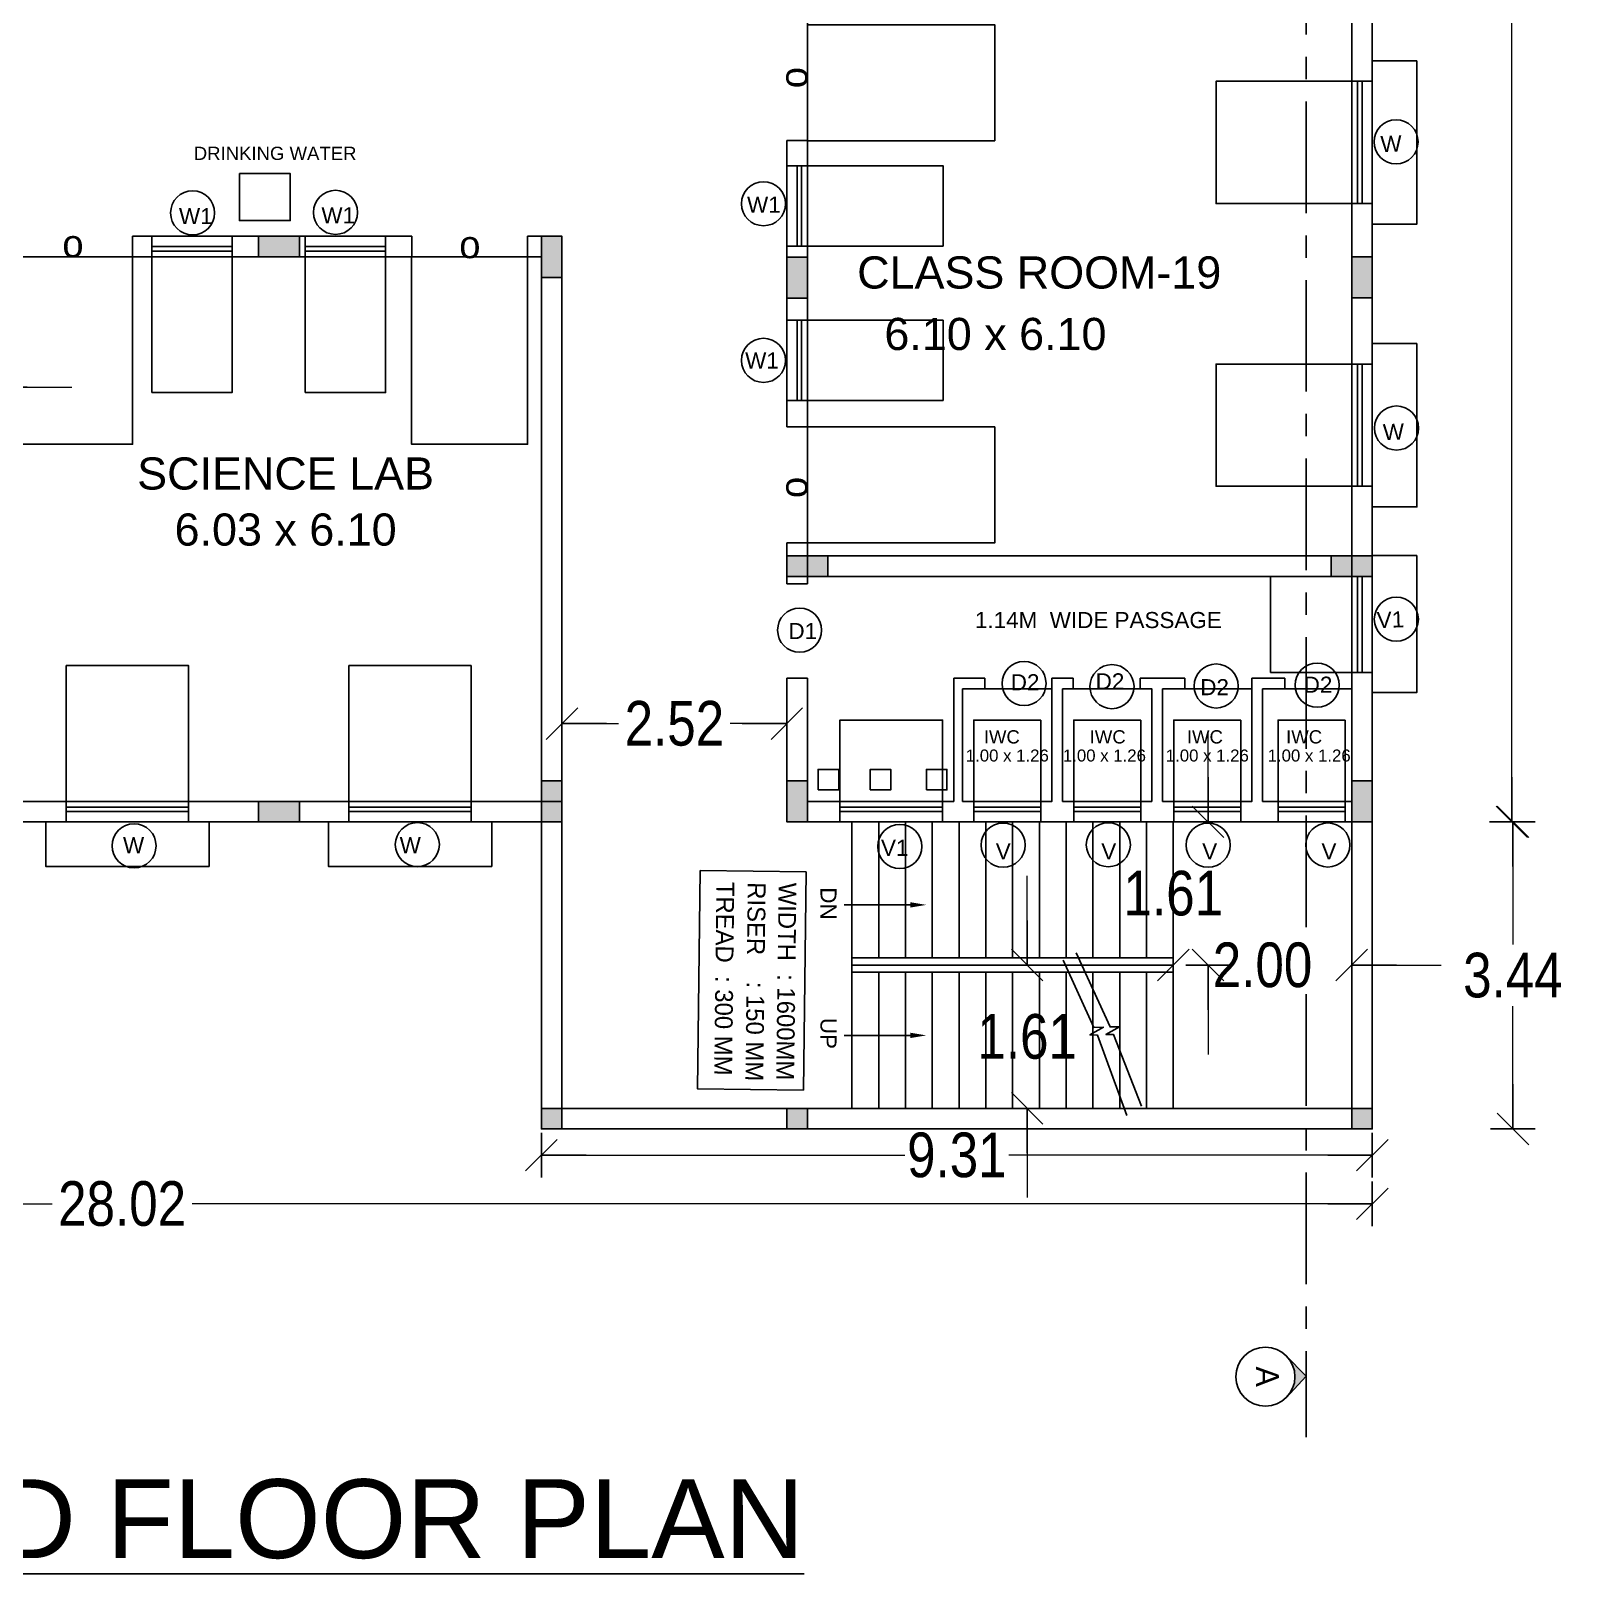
# Model space of a CAD drawing. Header units: metres. Extents: x 54 to 366, y 88 to 219.
# Drawn here: x 204.27 to 221.72, y 169.96 to 187.24 of the extents above; entities that cross this region are included whole.
import ezdxf

# ---------------------------------------------------------------- set-up
doc = ezdxf.new("R2010")
doc.units = ezdxf.units.M
doc.linetypes.add('CENTER', pattern=[2, 1.25, -0.25, 0.25, -0.25])
doc.layers.get('Defpoints').update_dxf_attribs({"lineweight": 18})
for name, color, linetype in [('BLK_1_FLR_2_BLT_UP_AREA', 26, 'Continuous'), ('BLK_1_FLR_2_CHAJJA', 6, 'Continuous'), ('BLK_1_FLR_2_DRINKING_WATER', 7, 'Continuous'), ('BLK_1_FLR_2_EXIT_WIDTH_DOOR', 2, 'Continuous'), ('BLK_1_FLR_2_EXIT_WIDTH_STAIR', 1, 'Continuous'), ('BLK_1_FLR_2_FIRESTAIR_1', 1, 'Continuous'), ('BLK_1_FLR_2_REGULAR_ROOM_1', 3, 'Continuous'), ('BLK_1_FLR_2_ROOM_1_LIGHT_VENTILATION_1', 3, 'Continuous'), ('BLK_1_FLR_2_WASH', 55, 'Continuous'), ('BLK_1_FLR_2_WATER_CLOSET', 2, 'Continuous'), ('DOOR_OPEN', 180, 'Continuous'), ('DOORTEXT', 13, 'Continuous'), ('ED', 7, 'Continuous'), ('SECLINE', 2, 'CENTER'), ('STEPS', 233, 'Continuous'), ('TOILET_VENTILATION', 6, 'Continuous')]:
    doc.layers.add(name, color=color, linetype=linetype)
doc.styles.add('GD', font='GOTHIC.TTF')
doc.styles.add('GRIDTEXT', font='GOTHIC.TTF', dxfattribs={"height": 6})
doc.styles.get("Standard").update_dxf_attribs({"font": 'arial.ttf', "height": 0.5})
doc.styles.add('style1', font='ARIALN.TTF', dxfattribs={"height": 0.5})
doc.dimstyles.new('11', dxfattribs={"dimtxt": 0.5, "dimasz": 0.5, "dimexe": 0.18, "dimexo": 0.0625, "dimgap": 0.09, "dimtad": 0, "dimtih": 1, "dimtoh": 1, "dimzin": 0, "dimdsep": 46, "dimtxsty": 'style1', "dimblk": 'AR', "dimcen": 0.09, "dimse1": 1, "dimse2": 1, "dimclrd": 256, "dimadec": 0, "dimazin": 0, "dimtfac": 0.7, "dimtofl": 0, "dimtmove": 0, "dimatfit": 3, "dimfxl": 0, "dimfrac": 1, "dimtolj": 1, "dimtzin": 0, "dimlwd": 20, "dimarcsym": 0})

# ---------------------------------------------------------------- blocks, each defined once
blk = doc.blocks.new('AR')
for p, q in [((-0.354, -0.354), (0.354, 0.354)), ((0, -0.5), (0, 0.5)), ((-1, 0), (0, 0))]:
    blk.add_line(p, q)
blk = doc.blocks.new('*D29')
at = {"layer": 'Defpoints', "color": 0}
for p in [(219.301, 215.766), (219.301, 178.386), (220.864, 178.386)]:
    blk.add_point(p, dxfattribs=at)
at = {"layer": 'ED', "lineweight": 20}
for p, q in [((220.864, 215.266), (220.864, 197.422)), ((220.864, 178.886), (220.864, 196.731))]:
    blk.add_line(p, q, dxfattribs=at)
at = {"layer": 'ED', "lineweight": 20, "xscale": 0.5, "yscale": 0.5, "zscale": 0.5}
for p, rotation in [((220.864, 215.766), 90), ((220.864, 178.386), 270)]:
    blk.add_blockref('AR', p, dxfattribs=dict(at, rotation=rotation))
at = {"layer": 'ED', "color": 0, "insert": (220.864, 197.076), "char_height": 0.5, "attachment_point": 5, "style": 'style1'}
blk.add_mtext('\\A1;37.38', dxfattribs=at)
blk = doc.blocks.new('*D23')
at = {"layer": 'Defpoints', "color": 0}
for p in [(191.286, 175.31), (219.301, 175.245), (191.286, 174.107)]:
    blk.add_point(p, dxfattribs=at)
at = {"layer": 'ED', "lineweight": 20}
for p, q in [((191.786, 174.107), (204.51, 174.107)), ((218.801, 174.107), (206.077, 174.107))]:
    blk.add_line(p, q, dxfattribs=at)
at = {"layer": 'ED', "lineweight": 20, "xscale": 0.5, "yscale": 0.5, "zscale": 0.5, "rotation": 180}
blk.add_blockref('AR', (191.286, 174.107), dxfattribs=at)
at = {"layer": 'ED', "lineweight": 20, "xscale": 0.5, "yscale": 0.5, "zscale": 0.5}
blk.add_blockref('AR', (219.301, 174.107), dxfattribs=at)
at = {"layer": 'ED', "color": 0, "insert": (205.293, 174.107), "char_height": 0.5, "attachment_point": 5, "style": 'style1'}
blk.add_mtext('\\A1;28.02', dxfattribs=at)
blk = doc.blocks.new('*D35')
at = {"layer": 'Defpoints', "color": 0}
for p in [(217.071, 176.781), (219.071, 176.781), (219.071, 176.781)]:
    blk.add_point(p, dxfattribs=at)
at = {"layer": 'ED', "lineweight": 20}
for p, q in [((216.571, 176.781), (216.071, 176.781)), ((219.571, 176.781), (220.071, 176.781))]:
    blk.add_line(p, q, dxfattribs=at)
at = {"layer": 'ED', "lineweight": 20, "xscale": 0.5, "yscale": 0.5, "zscale": 0.5}
blk.add_blockref('AR', (217.071, 176.781), dxfattribs=at)
at = {"layer": 'ED', "lineweight": 20, "xscale": 0.5, "yscale": 0.5, "zscale": 0.5, "rotation": 180}
blk.add_blockref('AR', (219.071, 176.781), dxfattribs=at)
at = {"layer": 'ED', "color": 0, "insert": (218.071, 176.781), "char_height": 0.5, "attachment_point": 5, "style": 'style1'}
blk.add_mtext('\\A1;2.00', dxfattribs=at)
blk = doc.blocks.new('*D36')
at = {"lineweight": 20}
for p, q in [((210.491, 174.652), (214.063, 174.652)), ((218.801, 174.652), (215.229, 174.652))]:
    blk.add_line(p, q, dxfattribs=at)
at = {"layer": 'Defpoints', "color": 0}
for p in [(209.991, 178.386), (219.301, 174.946), (209.991, 174.652)]:
    blk.add_point(p, dxfattribs=at)
at = {"lineweight": 20, "xscale": 0.5, "yscale": 0.5, "zscale": 0.5, "rotation": 180}
blk.add_blockref('AR', (209.991, 174.652), dxfattribs=at)
at = {"lineweight": 20, "xscale": 0.5, "yscale": 0.5, "zscale": 0.5}
blk.add_blockref('AR', (219.301, 174.652), dxfattribs=at)
at = {"color": 0, "insert": (214.646, 174.652), "char_height": 0.5, "attachment_point": 5, "style": 'style1'}
blk.add_mtext('\\A1;9.31', dxfattribs=at)
blk = doc.blocks.new('*D37')
at = {"layer": 'Defpoints', "color": 0}
for p in [(219.301, 178.386), (219.301, 174.946), (220.876, 174.946)]:
    blk.add_point(p, dxfattribs=at)
at = {"layer": 'ED', "lineweight": 20}
for p, q in [((220.876, 177.886), (220.876, 177.012)), ((220.876, 175.446), (220.876, 176.321))]:
    blk.add_line(p, q, dxfattribs=at)
at = {"layer": 'ED', "lineweight": 20, "xscale": 0.5, "yscale": 0.5, "zscale": 0.5}
for p, rotation in [((220.876, 178.386), 90), ((220.876, 174.946), 270)]:
    blk.add_blockref('AR', p, dxfattribs=dict(at, rotation=rotation))
at = {"layer": 'ED', "color": 0, "insert": (220.876, 176.666), "char_height": 0.5, "attachment_point": 5, "style": 'style1'}
blk.add_mtext('\\A1;3.44', dxfattribs=at)
blk = doc.blocks.new('*D40')
at = {"layer": 'Defpoints', "color": 0}
for p in [(217.071, 178.386), (217.461, 178.386), (217.071, 176.781)]:
    blk.add_point(p, dxfattribs=at)
at = {"layer": 'ED', "lineweight": 20}
for p, q in [((217.461, 178.886), (217.461, 179.386)), ((217.461, 176.281), (217.461, 175.781))]:
    blk.add_line(p, q, dxfattribs=at)
at = {"layer": 'ED', "lineweight": 20, "xscale": 0.5, "yscale": 0.5, "zscale": 0.5}
for p, rotation in [((217.461, 178.386), 270), ((217.461, 176.781), 90)]:
    blk.add_blockref('AR', p, dxfattribs=dict(at, rotation=rotation))
at = {"layer": 'ED', "color": 0, "insert": (217.071, 177.584), "char_height": 0.5, "attachment_point": 5, "style": 'style1'}
blk.add_mtext('\\A1;1.61', dxfattribs=at)
blk = doc.blocks.new('*D110')
at = {"layer": 'BLK_1_FLR_2_EXIT_WIDTH_STAIR', "lineweight": 20}
for p, q in [((201.631, 183.257), (201.131, 183.257)), ((204.231, 183.257), (204.731, 183.257))]:
    blk.add_line(p, q, dxfattribs=at)
at = {"layer": 'Defpoints', "color": 0}
for p in [(202.131, 183.684), (203.731, 183.746), (202.131, 183.257)]:
    blk.add_point(p, dxfattribs=at)
at = {"layer": 'BLK_1_FLR_2_EXIT_WIDTH_STAIR', "lineweight": 20, "xscale": 0.5, "yscale": 0.5, "zscale": 0.5}
blk.add_blockref('AR', (202.131, 183.257), dxfattribs=at)
at = {"layer": 'BLK_1_FLR_2_EXIT_WIDTH_STAIR', "lineweight": 20, "xscale": 0.5, "yscale": 0.5, "zscale": 0.5, "rotation": 180}
blk.add_blockref('AR', (203.731, 183.257), dxfattribs=at)
at = {"layer": 'BLK_1_FLR_2_EXIT_WIDTH_STAIR', "color": 0, "insert": (202.931, 183.257), "char_height": 0.5, "attachment_point": 5, "style": 'style1'}
blk.add_mtext('\\A1;1.60', dxfattribs=at)
blk = doc.blocks.new('*D111')
at = {"layer": 'BLK_1_FLR_2_EXIT_WIDTH_DOOR', "lineweight": 20}
for p, q in [((210.721, 179.487), (210.856, 179.487)), ((212.241, 179.487), (212.105, 179.487))]:
    blk.add_line(p, q, dxfattribs=at)
at = {"layer": 'Defpoints', "color": 0}
for p in [(210.221, 179.946), (210.221, 179.487), (212.741, 179.487)]:
    blk.add_point(p, dxfattribs=at)
at = {"layer": 'BLK_1_FLR_2_EXIT_WIDTH_DOOR', "lineweight": 20, "xscale": 0.5, "yscale": 0.5, "zscale": 0.5, "rotation": 180}
blk.add_blockref('AR', (210.221, 179.487), dxfattribs=at)
at = {"layer": 'BLK_1_FLR_2_EXIT_WIDTH_DOOR', "lineweight": 20, "xscale": 0.5, "yscale": 0.5, "zscale": 0.5}
blk.add_blockref('AR', (212.741, 179.487), dxfattribs=at)
at = {"layer": 'BLK_1_FLR_2_EXIT_WIDTH_DOOR', "color": 0, "insert": (211.481, 179.487), "char_height": 0.5, "attachment_point": 5, "style": 'style1'}
blk.add_mtext('\\A1;2.52', dxfattribs=at)
blk = doc.blocks.new('*D275')
at = {"layer": 'BLK_1_FLR_2_EXIT_WIDTH_STAIR', "lineweight": 20}
for p, q in [((215.434, 177.281), (215.434, 177.781)), ((215.434, 174.676), (215.434, 174.176))]:
    blk.add_line(p, q, dxfattribs=at)
at = {"layer": 'Defpoints', "color": 0}
for p in [(213.471, 176.781), (215.434, 176.781), (213.471, 175.176)]:
    blk.add_point(p, dxfattribs=at)
at = {"layer": 'BLK_1_FLR_2_EXIT_WIDTH_STAIR', "lineweight": 20, "xscale": 0.5, "yscale": 0.5, "zscale": 0.5}
for p, rotation in [((215.434, 176.781), 270), ((215.434, 175.176), 90)]:
    blk.add_blockref('AR', p, dxfattribs=dict(at, rotation=rotation))
at = {"layer": 'BLK_1_FLR_2_EXIT_WIDTH_STAIR', "color": 0, "insert": (215.434, 175.979), "char_height": 0.5, "attachment_point": 5, "style": 'style1'}
blk.add_mtext('\\A1;1.61', dxfattribs=at)

msp = doc.modelspace()

# ---------------------------------------------------------------- hatches: boundary and pattern name
at = {"ltscale": 0.23}
h = msp.add_hatch(color=0, dxfattribs=at)
h.dxf.hatch_style = 1
h.paths.add_polyline_path([(207.281, 184.716), (207.281, 184.946), (206.821, 184.946), (206.821, 184.716)])
h = msp.add_hatch(color=0, dxfattribs=at)
h.dxf.hatch_style = 1
h.paths.add_polyline_path([(210.221, 184.486), (209.991, 184.486), (209.991, 184.946), (210.221, 184.946)])
h = msp.add_hatch(color=0, dxfattribs=at)
h.dxf.hatch_style = 1
h.paths.add_polyline_path([(212.741, 184.254), (212.971, 184.254), (212.971, 184.714), (212.741, 184.714)])
h = msp.add_hatch(color=0, dxfattribs=at)
h.dxf.hatch_style = 1
h.paths.add_polyline_path([(219.071, 184.256), (219.301, 184.256), (219.301, 184.716), (219.071, 184.716)])
h = msp.add_hatch(color=0, dxfattribs=at)
h.dxf.hatch_style = 1
h.paths.add_polyline_path([(213.201, 181.136), (212.741, 181.136), (212.741, 181.366), (213.201, 181.366)])
h = msp.add_hatch(color=0, dxfattribs=at)
h.dxf.hatch_style = 1
h.paths.add_polyline_path([(219.301, 181.136), (218.841, 181.136), (218.841, 181.366), (219.301, 181.366)])
h = msp.add_hatch(color=0, dxfattribs=at)
h.dxf.hatch_style = 1
h.paths.add_polyline_path([(210.221, 178.386), (209.991, 178.386), (209.991, 178.846), (210.221, 178.846)])
h = msp.add_hatch(color=0, dxfattribs=at)
h.dxf.hatch_style = 1
h.paths.add_polyline_path([(212.971, 178.846), (212.971, 178.386), (212.741, 178.386), (212.741, 178.846)])
h = msp.add_hatch(color=0, dxfattribs=at)
h.dxf.hatch_style = 1
h.paths.add_polyline_path([(219.071, 178.386), (219.071, 178.846), (219.301, 178.846), (219.301, 178.386)])
h = msp.add_hatch(color=0, dxfattribs=at)
h.dxf.hatch_style = 1
h.paths.add_polyline_path([(207.281, 178.386), (207.281, 178.616), (206.821, 178.616), (206.821, 178.386)])
h = msp.add_hatch(color=0, dxfattribs=at)
h.dxf.hatch_style = 1
h.paths.add_polyline_path([(209.991, 174.946), (210.221, 174.946), (210.221, 175.176), (209.991, 175.176)])
h = msp.add_hatch(color=0, dxfattribs=at)
h.dxf.hatch_style = 1
h.paths.add_polyline_path([(212.741, 174.946), (212.971, 174.946), (212.971, 175.176), (212.741, 175.176)])
h = msp.add_hatch(color=0, dxfattribs=at)
h.dxf.hatch_style = 1
h.paths.add_polyline_path([(219.071, 174.946), (219.301, 174.946), (219.301, 175.176), (219.071, 175.176)])
at = {"layer": 'SECLINE'}
msp.add_hatch(color=41, dxfattribs=at).paths.add_polyline_path([(218.561, 172.176), (218.351, 172.39, -0.372105), (218.357, 171.957)])

# ---------------------------------------------------------------- linework, layer by layer
at = {"color": 0, "ltscale": 0.23}
for p, q in [((219.071, 187.461), (219.071, 181.366)), ((219.301, 187.466), (219.301, 181.366)), ((212.741, 182.811), (212.741, 186.021)), ((212.971, 186.021), (212.741, 186.021)), ((212.741, 186.021), (212.741, 182.811)), ((212.971, 184.531), (212.971, 186.021)), ((212.971, 186.021), (212.971, 184.531)), ((208.541, 184.946), (205.411, 184.946)), ((205.411, 184.946), (208.541, 184.946)), ((205.411, 184.716), (205.411, 184.946)), ((208.541, 184.716), (208.541, 184.946)), ((209.986, 184.946), (209.836, 184.946)), ((209.836, 184.946), (209.836, 184.716)), ((209.991, 184.946), (209.841, 184.946)), ((209.991, 184.946), (210.221, 184.946)), ((206.821, 184.716), (205.411, 184.716)), ((205.411, 184.716), (206.821, 184.716)), ((208.541, 184.716), (207.051, 184.716)), ((207.051, 184.716), (208.541, 184.716)), ((209.836, 184.716), (209.986, 184.716)), ((209.836, 184.716), (209.886, 184.716)), ((209.841, 184.716), (209.991, 184.716)), ((209.991, 178.616), (209.991, 184.716)), ((210.221, 184.716), (210.221, 175.176)), ((212.971, 184.486), (212.971, 182.811)), ((212.971, 182.811), (212.971, 184.301)), ((212.971, 182.811), (212.741, 182.811)), ((212.741, 181.136), (212.741, 181.511)), ((212.741, 181.511), (212.971, 181.511)), ((212.971, 181.511), (212.971, 181.366)), ((212.971, 181.366), (212.971, 181.136)), ((219.301, 181.366), (213.051, 181.366)), ((219.071, 181.366), (219.071, 181.136)), ((219.301, 181.366), (219.301, 178.321)), ((212.741, 181.051), (212.741, 181.201)), ((212.971, 181.051), (212.741, 181.051)), ((219.071, 181.136), (212.821, 181.136)), ((212.971, 181.051), (212.971, 181.201)), ((219.071, 181.201), (219.071, 179.996)), ((212.971, 179.996), (212.741, 179.996)), ((212.971, 178.616), (212.971, 179.996)), ((214.611, 178.616), (214.611, 179.996)), ((214.611, 179.996), (214.961, 179.996)), ((214.711, 178.616), (214.711, 179.876)), ((214.711, 179.876), (214.961, 179.876)), ((214.961, 179.876), (214.961, 179.996)), ((215.711, 178.616), (215.711, 179.996)), ((215.711, 179.996), (215.951, 179.996)), ((215.831, 178.616), (215.831, 179.876)), ((215.951, 179.876), (215.831, 179.876)), ((215.951, 179.996), (215.951, 179.876)), ((216.701, 179.876), (216.701, 179.996)), ((216.701, 179.996), (217.201, 179.996)), ((216.701, 179.876), (216.831, 179.876)), ((216.831, 178.616), (216.831, 179.876)), ((216.951, 178.616), (216.951, 179.876)), ((216.951, 179.876), (217.201, 179.876)), ((217.201, 179.876), (217.201, 179.996)), ((217.951, 178.616), (217.951, 179.996)), ((217.951, 179.996), (218.321, 179.996)), ((218.071, 179.996), (218.321, 179.996)), ((218.071, 178.616), (218.071, 179.876)), ((218.321, 179.876), (218.071, 179.876)), ((218.321, 179.996), (218.321, 179.876)), ((219.071, 179.876), (219.071, 179.996)), ((219.071, 179.876), (219.071, 178.616)), ((194.271, 178.616), (210.221, 178.616)), ((214.611, 178.616), (212.971, 178.616)), ((212.971, 178.616), (212.971, 178.386)), ((215.711, 178.616), (214.711, 178.616)), ((216.831, 178.616), (215.831, 178.616)), ((217.951, 178.616), (216.951, 178.616)), ((219.071, 178.616), (218.071, 178.616)), ((194.271, 178.386), (209.991, 178.386)), ((219.301, 178.386), (212.821, 178.386)), ((219.301, 178.386), (212.821, 178.386)), ((213.471, 176.781), (213.471, 178.386)), ((217.071, 175.176), (217.071, 178.386)), ((219.071, 175.176), (219.071, 178.386)), ((219.071, 175.176), (219.071, 178.386)), ((219.301, 174.946), (219.301, 178.386)), ((213.471, 176.861), (217.071, 176.861)), ((213.471, 176.781), (217.071, 176.781)), ((213.471, 175.176), (213.471, 176.781)), ((213.471, 176.701), (217.071, 176.701)), ((213.771, 175.176), (213.771, 176.701)), ((214.071, 175.176), (214.071, 176.701)), ((214.371, 175.176), (214.371, 176.701)), ((214.671, 175.176), (214.671, 176.701)), ((214.971, 175.176), (214.971, 176.701)), ((215.271, 175.176), (215.271, 176.701)), ((215.571, 175.176), (215.571, 176.701)), ((215.871, 175.176), (215.871, 176.701)), ((216.171, 175.176), (216.171, 176.701)), ((216.471, 175.176), (216.471, 176.701)), ((216.771, 175.176), (216.771, 176.701)), ((217.071, 175.176), (217.071, 176.781)), ((209.991, 175.176), (210.221, 175.176)), ((209.991, 174.946), (209.991, 175.176)), ((210.221, 175.176), (210.221, 174.946)), ((212.741, 175.176), (219.071, 175.176)), ((212.741, 175.176), (212.971, 175.176)), ((212.741, 174.946), (212.741, 175.176)), ((212.971, 175.176), (212.971, 174.946)), ((219.071, 175.176), (219.301, 175.176)), ((219.071, 174.946), (219.071, 175.176)), ((219.301, 175.176), (219.301, 174.946)), ((209.991, 174.946), (219.301, 174.946)), ((210.221, 174.946), (209.991, 174.946)), ((212.971, 174.946), (212.741, 174.946)), ((219.301, 174.946), (219.071, 174.946))]:
    msp.add_line(p, q, dxfattribs=at)
at = {"color": 0, "lineweight": 25, "ltscale": 0.23}
for p, q in [((219.071, 186.683), (219.301, 186.683)), ((219.136, 186.683), (219.136, 185.313)), ((219.186, 186.683), (219.186, 185.313)), ((212.971, 185.736), (212.741, 185.736)), ((212.856, 185.736), (212.856, 184.836)), ((212.906, 185.736), (212.906, 184.836)), ((219.071, 185.313), (219.301, 185.313)), ((205.626, 184.716), (205.626, 184.946)), ((206.526, 184.716), (206.526, 184.946)), ((207.346, 184.716), (207.346, 184.946)), ((208.246, 184.716), (208.246, 184.946)), ((205.626, 184.831), (206.526, 184.831)), ((205.626, 184.781), (206.526, 184.781)), ((208.246, 184.831), (207.346, 184.831)), ((208.246, 184.781), (207.346, 184.781)), ((212.971, 184.836), (212.741, 184.836)), ((212.971, 184.006), (212.741, 184.006)), ((212.856, 183.106), (212.856, 184.006)), ((212.906, 183.106), (212.906, 184.006)), ((219.071, 183.515), (219.301, 183.515)), ((219.136, 182.145), (219.136, 183.515)), ((219.186, 182.145), (219.186, 183.515)), ((212.971, 183.106), (212.741, 183.106)), ((219.071, 182.145), (219.301, 182.145)), ((219.301, 181.136), (219.071, 181.136)), ((219.136, 180.061), (219.136, 181.136)), ((219.186, 180.061), (219.186, 181.136)), ((219.301, 180.061), (219.071, 180.061)), ((204.667, 178.616), (204.667, 178.386)), ((206.037, 178.616), (206.037, 178.386)), ((207.834, 178.616), (207.834, 178.386)), ((209.204, 178.616), (209.204, 178.386)), ((213.336, 178.616), (213.336, 178.386)), ((214.486, 178.616), (214.486, 178.386)), ((214.836, 178.616), (214.836, 178.386)), ((215.586, 178.616), (215.586, 178.386)), ((215.956, 178.616), (215.956, 178.386)), ((216.706, 178.616), (216.706, 178.386)), ((217.076, 178.616), (217.076, 178.386)), ((217.826, 178.616), (217.826, 178.386)), ((218.246, 178.616), (218.246, 178.386)), ((218.996, 178.616), (218.996, 178.386)), ((204.667, 178.551), (206.037, 178.551)), ((204.667, 178.501), (206.037, 178.501)), ((209.204, 178.551), (207.834, 178.551)), ((209.204, 178.501), (207.834, 178.501)), ((214.486, 178.551), (213.336, 178.551)), ((214.486, 178.501), (213.336, 178.501)), ((215.586, 178.551), (214.836, 178.551)), ((215.586, 178.501), (214.836, 178.501)), ((216.706, 178.551), (215.956, 178.551)), ((216.706, 178.501), (215.956, 178.501)), ((217.826, 178.551), (217.076, 178.551)), ((217.826, 178.501), (217.076, 178.501)), ((218.996, 178.551), (218.246, 178.551)), ((218.996, 178.501), (218.246, 178.501)), ((209.991, 174.946), (209.991, 178.386)), ((209.991, 174.946), (209.991, 178.386))]:
    msp.add_line(p, q, dxfattribs=at)
for p, q in [((212.741, 179.996), (212.741, 178.846)), ((212.741, 175.176), (209.991, 175.176))]:
    msp.add_line(p, q)
at = {"color": 8, "ltscale": 0.23}
for p, q in [((213.771, 176.861), (213.771, 178.386)), ((214.071, 176.861), (214.071, 178.386)), ((214.371, 176.861), (214.371, 178.386)), ((214.671, 176.861), (214.671, 178.386)), ((214.971, 176.861), (214.971, 178.386)), ((215.271, 176.861), (215.271, 178.386)), ((215.571, 176.861), (215.571, 178.386)), ((215.871, 176.861), (215.871, 178.386)), ((216.171, 176.861), (216.171, 178.386)), ((216.471, 176.861), (216.471, 178.386)), ((216.771, 176.861), (216.771, 178.386)), ((217.071, 176.781), (217.071, 178.386))]:
    msp.add_line(p, q, dxfattribs=at)
at = {"color": 0, "ltscale": 0.23}
for points in [[(207.281, 184.716), (207.281, 184.946), (206.821, 184.946), (206.821, 184.716)], [(210.221, 184.486), (209.991, 184.486), (209.991, 184.946), (210.221, 184.946)], [(210.221, 184.486), (209.991, 184.486), (209.991, 184.946), (210.221, 184.946)], [(212.741, 184.254), (212.971, 184.254), (212.971, 184.714), (212.741, 184.714)], [(219.071, 184.256), (219.301, 184.256), (219.301, 184.716), (219.071, 184.716)], [(213.201, 181.136), (213.201, 181.366), (212.741, 181.366), (212.741, 181.136)], [(213.201, 181.136), (213.201, 181.366), (212.741, 181.366), (212.741, 181.136)], [(219.301, 181.136), (219.301, 181.366), (218.841, 181.366), (218.841, 181.136)], [(219.301, 181.136), (219.301, 181.366), (218.841, 181.366), (218.841, 181.136)], [(210.221, 178.386), (209.991, 178.386), (209.991, 178.846), (210.221, 178.846)], [(210.221, 178.386), (209.991, 178.386), (209.991, 178.846), (210.221, 178.846)], [(212.971, 178.846), (212.741, 178.846), (212.741, 178.386), (212.971, 178.386)], [(212.971, 178.846), (212.741, 178.846), (212.741, 178.386), (212.971, 178.386)], [(219.071, 178.386), (219.301, 178.386), (219.301, 178.846), (219.071, 178.846)], [(219.071, 178.386), (219.301, 178.386), (219.301, 178.846), (219.071, 178.846)], [(207.281, 178.386), (207.281, 178.616), (206.821, 178.616), (206.821, 178.386)], [(209.991, 175.176), (210.221, 175.176), (210.221, 174.946), (209.991, 174.946)], [(212.741, 175.176), (212.971, 175.176), (212.971, 174.946), (212.741, 174.946)], [(219.071, 175.176), (219.301, 175.176), (219.301, 174.946), (219.071, 174.946)]]:
    msp.add_lwpolyline(points, close=True, dxfattribs=at)
msp.add_lwpolyline([(211.77, 177.84), (211.741, 175.395), (212.927, 175.381), (212.957, 177.825)], close=True)
at = {"color": 0, "linetype": 'ByBlock', "lineweight": -2, "ltscale": 0.23}
for points in [[(214.124, 177.456), (213.385, 177.456)], [(214.124, 175.994), (213.385, 175.994)]]:
    msp.add_lwpolyline(points, dxfattribs=at)
at = {"color": 205}
for centre in [(219.567, 186.004), (206.083, 185.208), (207.684, 185.214), (212.479, 185.311), (212.479, 183.556), (219.572, 182.798), (219.57, 180.656), (212.884, 180.534), (215.399, 179.936), (216.384, 179.901), (217.551, 179.908), (218.683, 179.918), (205.427, 178.117), (208.601, 178.131), (214.007, 178.11), (215.164, 178.126), (216.343, 178.13), (217.461, 178.126), (218.802, 178.127)]:
    msp.add_circle(centre, 0.247, dxfattribs=at)
at = {"color": 0, "ltscale": 0.23}
for points in [[(214.124, 177.426), (214.304, 177.456), (214.124, 177.486)], [(214.124, 175.964), (214.304, 175.994), (214.124, 176.024)]]:
    msp.add_solid(points, dxfattribs=at)
at = {"layer": 'BLK_1_FLR_2_BLT_UP_AREA', "color": 26}
msp.add_lwpolyline([(219.301, 215.766), (219.301, 174.946), (209.991, 174.946), (209.991, 178.386), (191.286, 178.386), (191.286, 181.136), (187.706, 181.136), (187.706, 187.466), (184.961, 187.466), (184.961, 206.686), (187.706, 206.686), (187.706, 212.976), (191.286, 212.976), (191.286, 215.766), (219.301, 215.766)], close=True, dxfattribs=at)
at = {"layer": 'BLK_1_FLR_2_CHAJJA', "color": 6}
for points in [[(219.801, 186.913), (219.801, 185.083), (219.301, 185.083), (219.301, 186.913), (219.801, 186.913)], [(219.801, 183.745), (219.801, 181.915), (219.301, 181.915), (219.301, 183.745), (219.801, 183.745)], [(219.801, 181.371), (219.801, 179.836), (219.301, 179.836), (219.301, 181.371), (219.801, 181.371)], [(206.267, 177.886), (204.437, 177.886), (204.437, 178.386), (206.267, 178.386), (206.267, 177.886)], [(209.434, 177.886), (207.604, 177.886), (207.604, 178.386), (209.434, 178.386), (209.434, 177.886)]]:
    msp.add_lwpolyline(points, close=True, dxfattribs=at)
at = {"layer": 'BLK_1_FLR_2_DRINKING_WATER', "color": 7}
msp.add_lwpolyline([(206.607, 185.648), (207.177, 185.648), (207.177, 185.123), (206.607, 185.123)], close=True, dxfattribs=at)
at = {"layer": 'BLK_1_FLR_2_FIRESTAIR_1', "linetype": 'Continuous'}
msp.add_lwpolyline([(213.471, 175.176), (213.471, 178.386), (219.071, 178.386), (219.071, 175.176)], close=True, dxfattribs=at)
at = {"layer": 'BLK_1_FLR_2_REGULAR_ROOM_1', "color": 3}
msp.add_lwpolyline([(212.971, 187.466), (219.071, 187.466), (219.071, 181.366), (212.971, 181.366)], close=True, dxfattribs=at)
at = {"layer": 'BLK_1_FLR_2_ROOM_1_LIGHT_VENTILATION_1', "color": 3}
for points in [[(219.071, 185.313), (219.071, 186.683), (217.551, 186.683), (217.551, 185.313), (219.071, 185.313)], [(214.491, 184.836), (214.491, 185.736), (212.971, 185.736), (212.971, 184.836), (214.491, 184.836)], [(205.626, 183.196), (206.526, 183.196), (206.526, 184.716), (205.626, 184.716), (205.626, 183.196)], [(207.346, 183.196), (208.246, 183.196), (208.246, 184.716), (207.346, 184.716), (207.346, 183.196)], [(214.491, 183.106), (214.491, 184.006), (212.971, 184.006), (212.971, 183.106), (214.491, 183.106)], [(219.071, 182.145), (219.071, 183.515), (217.551, 183.515), (217.551, 182.145), (219.071, 182.145)], [(204.667, 178.616), (206.037, 178.616), (206.037, 180.136), (204.667, 180.136), (204.667, 178.616)], [(207.834, 178.616), (209.204, 178.616), (209.204, 180.136), (207.834, 180.136), (207.834, 178.616)]]:
    msp.add_lwpolyline(points, close=True, dxfattribs=at)
at = {"layer": 'BLK_1_FLR_2_WASH', "color": 60}
for points in [[(213.092, 178.744), (213.322, 178.744), (213.322, 178.974), (213.092, 178.974), (213.092, 178.744)], [(213.676, 178.744), (213.906, 178.744), (213.906, 178.974), (213.676, 178.974), (213.676, 178.744)], [(214.304, 178.744), (214.534, 178.744), (214.534, 178.974), (214.304, 178.974), (214.304, 178.744)]]:
    msp.add_lwpolyline(points, close=True, dxfattribs=at)
at = {"layer": 'BLK_1_FLR_2_WATER_CLOSET', "color": 2}
for points in [[(214.711, 178.616), (215.711, 178.616), (215.711, 179.876), (214.711, 179.876)], [(216.831, 178.616), (215.831, 178.616), (215.831, 179.876), (216.831, 179.876)], [(216.951, 178.616), (217.951, 178.616), (217.951, 179.876), (216.951, 179.876)], [(219.071, 178.616), (218.071, 178.616), (218.071, 179.876), (219.071, 179.876)]]:
    msp.add_lwpolyline(points, close=True, dxfattribs=at)
at = {"layer": 'DOOR_OPEN', "color": 180}
for points in [[(212.971, 186.016), (215.071, 186.016), (215.071, 187.316), (212.971, 187.316), (212.971, 186.016)], [(204.111, 184.716), (204.111, 182.616), (205.411, 182.616), (205.411, 184.716), (204.111, 184.716)], [(208.536, 184.716), (208.536, 182.616), (209.836, 182.616), (209.836, 184.716), (208.536, 184.716)], [(212.971, 181.511), (215.071, 181.511), (215.071, 182.811), (212.971, 182.811), (212.971, 181.511)]]:
    msp.add_lwpolyline(points, close=True, dxfattribs=at)
at = {"layer": 'SECLINE'}
msp.add_line((218.561, 218.456), (218.561, 171.492), dxfattribs=at)
at = {"layer": 'SECLINE', "color": 41, "linetype": 'Continuous'}
for q in [(218.329, 172.413), (218.335, 171.933)]:
    msp.add_line((218.561, 172.176), q, dxfattribs=at)
msp.add_circle((218.103, 172.17), 0.331, dxfattribs=at)
msp.add_circle((218.103, 172.17), 0.331, dxfattribs=at)
at = {"layer": 'STEPS', "color": 251}
for points in [[(216.714, 175.2), (216.402, 176.003), (216.317, 176.005), (216.47, 176.091), (216.363, 176.089), (215.984, 176.917)], [(216.55, 175.095), (216.221, 175.997), (216.136, 175.999), (216.289, 176.086), (216.182, 176.083), (215.837, 176.837)]]:
    msp.add_lwpolyline(points, dxfattribs=at)
at = {"layer": 'TOILET_VENTILATION', "color": 6}
for points in [[(218.161, 180.061), (218.161, 181.136), (219.071, 181.136), (219.071, 180.061), (218.161, 180.061)], [(214.486, 178.616), (213.336, 178.616), (213.336, 179.526), (214.486, 179.526), (214.486, 178.616)], [(215.586, 179.526), (215.586, 178.616), (214.836, 178.616), (214.836, 179.526), (215.586, 179.526)], [(216.706, 179.526), (216.706, 178.616), (215.956, 178.616), (215.956, 179.526), (216.706, 179.526)], [(217.826, 179.526), (217.826, 178.616), (217.076, 178.616), (217.076, 179.526), (217.826, 179.526)], [(218.996, 179.526), (218.996, 178.616), (218.246, 178.616), (218.246, 179.526), (218.996, 179.526)]]:
    msp.add_lwpolyline(points, close=True, dxfattribs=at)

# ---------------------------------------------------------------- texts
at = {"linetype": 'Continuous'}
for s, height, rotation, p in [('o', 0.307, 270, (212.735, 186.843)), ('o', 0.307, 180, (204.862, 184.948)), ('o', 0.307, 180, (209.309, 184.937)), ('o', 0.307, 270, (212.735, 182.252)), ('DN', 0.18, 270, (213.118, 177.653)), ('UP', 0.18, 270, (213.118, 176.191))]:
    msp.add_text(s, height=height, rotation=rotation, dxfattribs=at).set_placement(p)
for s, height, p in [('DRINKING WATER', 0.14871, (206.096, 185.801)), ('CLASS ROOM-19', 0.36, (213.529, 184.361)), ('6.10 x 6.10', 0.36, (213.834, 183.672)), ('SCIENCE LAB', 0.36, (205.462, 182.109)), ('6.03 x 6.10', 0.36, (205.881, 181.481)), ('1.14M  WIDE PASSAGE', 0.18, (214.848, 180.557)), ('IWC', 0.1487, (214.948, 179.264)), ('IWC', 0.1487, (216.134, 179.264)), ('IWC', 0.1487, (217.223, 179.264)), ('IWC', 0.1487, (218.335, 179.264)), ('1.00 x 1.26', 0.13462, (214.746, 179.062)), ('1.00 x 1.26', 0.13462, (215.834, 179.062)), ('1.00 x 1.26', 0.13462, (216.987, 179.062)), ('1.00 x 1.26', 0.13462, (218.128, 179.062)), ('%%UPROPOSED SECOND FLOOR PLAN', 0.88343, (192.159, 170.138))]:
    msp.add_text(s, height=height, dxfattribs=at).set_placement(p)
at = {"style": 'GD'}
for s, p in [('TREAD  : 300 MM', (211.953, 177.715)), ('RISER    : 150 MM', (212.304, 177.711)), ('WIDTH  : 1600MM', (212.649, 177.706))]:
    msp.add_text(s, height=0.2, rotation=269.2994, dxfattribs=at).set_placement(p)
at = {"layer": 'DOORTEXT', "linetype": 'Continuous'}
for s, p in [('W', (219.396, 185.888)), ('W', (219.423, 182.661)), ('V1', (219.354, 180.556))]:
    msp.add_text(s, height=0.18, rotation=2.0585, dxfattribs=at).set_placement(p)
for s, p in [('W1', (205.93, 185.082)), ('W1', (207.526, 185.092)), ('W1', (212.295, 185.21)), ('W1', (212.274, 183.465)), ('D1', (212.759, 180.434)), ('D2', (215.25, 179.86)), ('D2', (216.201, 179.87)), ('D2', (218.532, 179.833)), ('D2', (217.373, 179.805)), ('W', (205.303, 178.035)), ('W', (208.403, 178.035)), ('V1', (213.796, 178.005)), ('V', (215.082, 177.965)), ('V', (216.264, 177.965)), ('V', (217.395, 177.965)), ('V', (218.731, 177.965))]:
    msp.add_text(s, height=0.18, dxfattribs=at).set_placement(p)
at = {"layer": 'SECLINE', "color": 6, "style": 'GRIDTEXT'}
msp.add_text('A', height=0.256, rotation=270.8155, dxfattribs=at).set_placement((217.996, 172.285))

# ---------------------------------------------------------------- dimensions: what is measured, and where the dimension line sits
dim = msp.add_linear_dim(base=(209.991, 174.652), p1=(219.301, 174.946), p2=(209.991, 178.386), angle=180, dimstyle='11', override={"dimpost": '\\X', "dimfxl": 3, "dimfxlon": 1, "dimarcsym": 1})
dim.commit()
dim.dimension.update_dxf_attribs({"geometry": '*D36', "text_midpoint": (214.646, 174.652)})
at = {"layer": 'BLK_1_FLR_2_EXIT_WIDTH_DOOR', "color": 2}
dim = msp.add_linear_dim(base=(210.221, 179.487), p1=(212.741, 179.487), p2=(210.221, 179.946), dimstyle='11', override={"dimpost": '\\X'}, dxfattribs=at)
dim.commit()
dim.dimension.update_dxf_attribs({"geometry": '*D111', "text_midpoint": (211.481, 179.487)})
at = {"layer": 'BLK_1_FLR_2_EXIT_WIDTH_STAIR'}
dim = msp.add_linear_dim(base=(202.131, 183.257), p1=(203.731, 183.746), p2=(202.131, 183.684), dimstyle='11', override={"dimpost": '\\X'}, dxfattribs=at)
dim.commit()
dim.dimension.update_dxf_attribs({"geometry": '*D110', "text_midpoint": (202.931, 183.257)})
dim = msp.add_linear_dim(base=(215.434388647, 176.781368328), p1=(213.470650584, 175.176368328), p2=(213.470650584, 176.781368328), angle=90, dimstyle='11', override={"dimpost": '\\X'}, dxfattribs=at)
dim.commit()
dim.dimension.update_dxf_attribs({"geometry": '*D275', "text_midpoint": (215.434388647, 175.978868328), "dimtype": 160})
at = {"layer": 'ED'}
for base, p1, p2, angle, override, picture, middle in [((220.864, 178.386), (219.301, 215.766), (219.301, 178.386), 90, {"dimpost": '\\X', "dimfxl": 3, "dimfxlon": 1, "dimarcsym": 1}, '*D29', (220.864, 197.076)), ((217.460609952, 178.386368328), (217.070650584, 176.781368328), (217.070650584, 178.386368328), 270, {"dimpost": '\\X', "dimtmove": 2, "dimfxl": 3, "dimfxlon": 1, "dimarcsym": 1}, '*D40', (217.070650584, 177.583868328))]:
    dim = msp.add_linear_dim(base=base, p1=p1, p2=p2, angle=angle, dimstyle='11', override=override, dxfattribs=at)
    dim.commit()
    dim.dimension.update_dxf_attribs({"geometry": picture, "text_midpoint": middle, "dimtype": 160})
for base, p1, p2, angle, override, picture, middle in [((220.876, 174.946), (219.301, 178.386), (219.301, 174.946), 270, {"dimpost": '\\X'}, '*D37', (220.876, 176.666)), ((219.071, 176.781), (217.071, 176.781), (219.071, 176.781), 180, {"dimpost": '\\X', "dimfxl": 3, "dimfxlon": 1, "dimarcsym": 1}, '*D35', (218.071, 176.781))]:
    dim = msp.add_linear_dim(base=base, p1=p1, p2=p2, angle=angle, dimstyle='11', override=override, dxfattribs=at)
    dim.commit()
    dim.dimension.update_dxf_attribs({"geometry": picture, "text_midpoint": middle})
dim = msp.add_linear_dim(base=(191.285650584, 174.107333785), p1=(219.300650584, 175.244928894), p2=(191.285650584, 175.309928894), dimstyle='11', override={"dimpost": '\\X', "dimfxl": 3, "dimfxlon": 1, "dimarcsym": 1}, dxfattribs=at)
dim.commit()
dim.dimension.update_dxf_attribs({"geometry": '*D23', "text_midpoint": (205.293150584, 174.107333785)})

doc.saveas('drawing.dxf')
